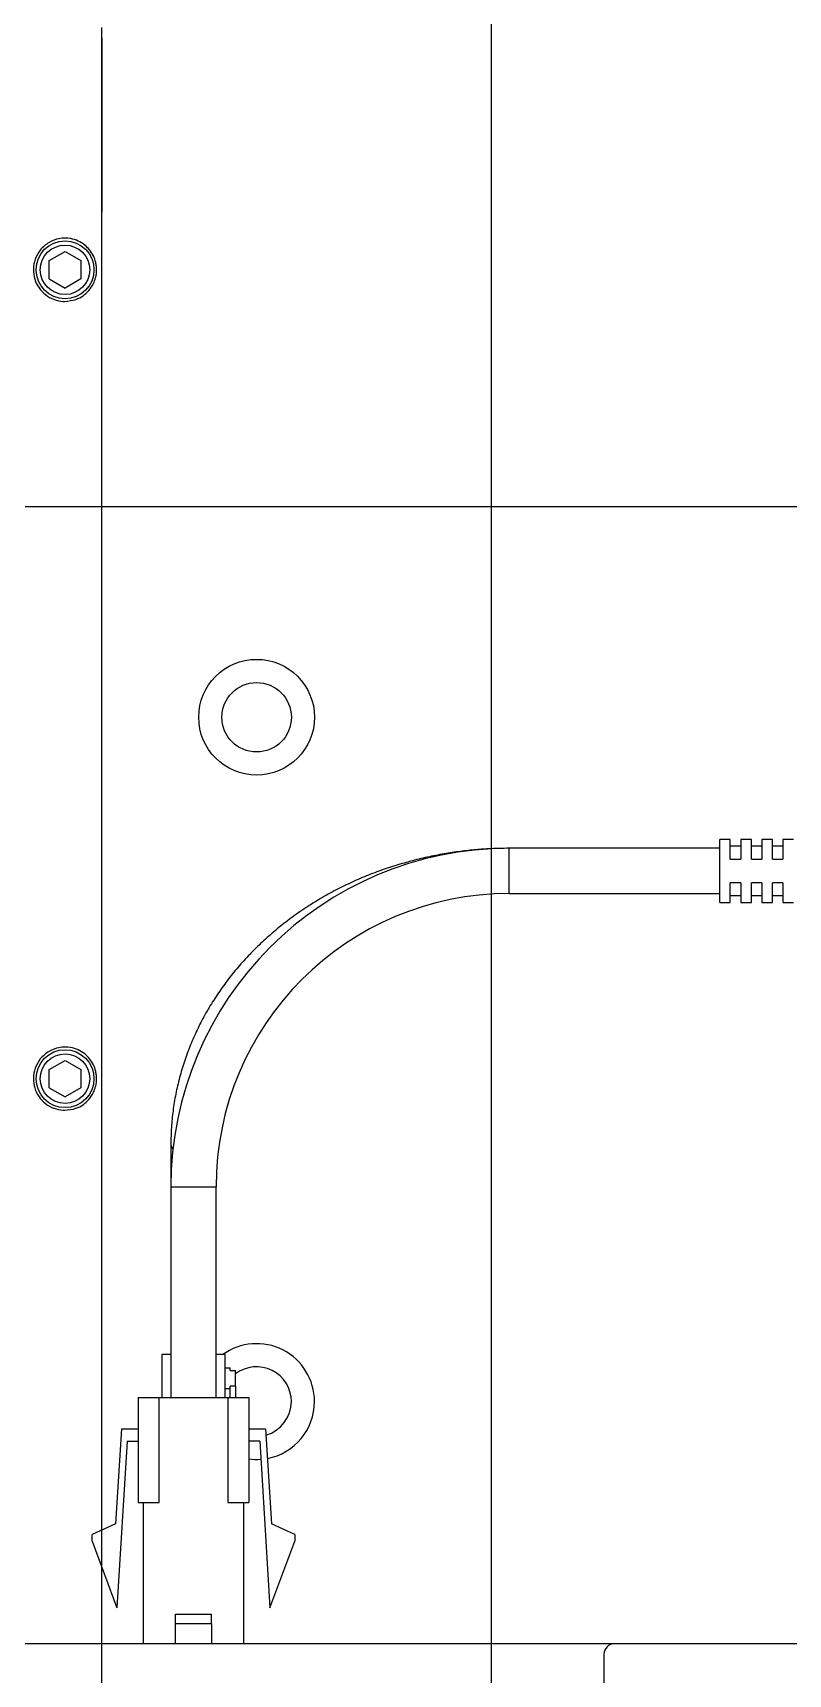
# Model space of a CAD drawing. Extents: x 500 to 100500, y -14500 to 21140.
# Drawn here: x 7793.1 to 7864.8, y -9793.8 to -9637.9 of the extents above; entities that cross this region are included whole.
import ezdxf

# ---------------------------------------------------------------- set-up
doc = ezdxf.new("R2010")
doc.units = 0
doc.linetypes.add('CENTER', pattern=[10.16, 6.35, -1.27, 1.27, -1.27])
doc.layers.get('0').update_dxf_attribs({"linetype": 'CONTINUOUS'})
for name, color, linetype in [('Center', 1, 'CENTER'), ('D', 7, 'CONTINUOUS'), ('SLD-0', 7, 'CONTINUOUS')]:
    doc.layers.add(name, color=color, linetype=linetype)

# ---------------------------------------------------------------- blocks, each defined once
blk = doc.blocks.new('KJVision F 2')
at = {"color": 3, "linetype": 'Continuous', "lineweight": 25}
for p, q in [((-5573.22, -76759.69, -96.77), (-5573.22, -76483.19, -96.77)), ((-5573.22, -76484.19, -96.77), (-5573.22, -76484.19, -96.77)), ((-5573.22, -76484.19, -96.77), (-5573.22, -76484.19, -96.77)), ((-5573.22, -76484.19, -96.77), (-5573.22, -76500.19, -96.77)), ((-5573.22, -76500.19, -96.77), (-5573.22, -76500.19, -96.77)), ((-5573.22, -76500.19, -96.77), (-5573.22, -76500.69, -96.77)), ((-5573.22, -76500.69, -96.77), (-5573.22, -76500.69, -96.77)), ((-5573.22, -76742.19, -96.77), (-5573.22, -76500.69, -96.77)), ((-5578.22, -76505.32, -96.77), (-5576.72, -76504.46, -96.77)), ((-5578.22, -76507.05, -96.77), (-5578.22, -76505.32, -96.77)), ((-5576.72, -76504.46, -96.77), (-5575.22, -76505.32, -96.77)), ((-5575.22, -76505.32, -96.77), (-5575.22, -76507.05, -96.77)), ((-5578.22, -76507.05, -96.77), (-5576.72, -76507.92, -96.77)), ((-5575.22, -76507.05, -96.77), (-5576.72, -76507.92, -96.77)), ((-5578.22, -76582.15, -96.77), (-5576.72, -76581.29, -96.77)), ((-5576.72, -76581.29, -96.77), (-5575.22, -76582.15, -96.77)), ((-5578.22, -76583.89, -96.77), (-5578.22, -76582.15, -96.77)), ((-5575.22, -76582.15, -96.77), (-5575.22, -76583.89, -96.77)), ((-5578.22, -76583.89, -96.77), (-5576.72, -76584.75, -96.77)), ((-5575.22, -76583.89, -96.77), (-5576.72, -76584.75, -96.77))]:
    blk.add_line(p, q, dxfattribs=at)
for centre, radius in [((-5576.72, -76506.19, -96.77), 2.75), ((-5576.72, -76506.19, -96.77), 2.35), ((-5576.72, -76583.02, -96.77), 2.75), ((-5576.72, -76583.02, -96.77), 2.35)]:
    blk.add_circle(centre, radius, dxfattribs=at)
for points, knots in [([(-5576.75, -76509.19, -96.77), (-5576.8, -76509.19, -96.77), (-5577.13, -76509.18, -96.77), (-5577.76, -76509.05, -96.77), (-5578.57, -76508.61, -96.77), (-5579.21, -76507.94, -96.77), (-5579.64, -76507.09, -96.77), (-5579.77, -76506.13, -96.77), (-5579.6, -76505.15, -96.77), (-5579.08, -76504.23, -96.77), (-5578.25, -76503.53, -96.77), (-5577.22, -76503.16, -96.77), (-5575.97, -76503.18, -96.77), (-5574.81, -76503.75, -96.77), (-5574.12, -76504.59, -96.77), (-5573.82, -76505.36, -96.77), (-5573.73, -76505.85, -96.77), (-5573.72, -76506.23, -96.77), (-5573.74, -76506.6, -96.77), (-5573.83, -76507.04, -96.77), (-5574.05, -76507.6, -96.77), (-5574.57, -76508.37, -96.77), (-5575.45, -76509.04, -96.77), (-5576.38, -76509.15, -96.77), (-5576.75, -76509.19, -96.77)], [0, 0, 0, 0, 0.008757, 0.055858, 0.098385, 0.139178, 0.179548, 0.219949, 0.260989, 0.304924, 0.355451, 0.405696, 0.466715, 0.561872, 0.648774, 0.685814, 0.704959, 0.719609, 0.734204, 0.752465, 0.785531, 0.837283, 0.935148, 1, 1, 1, 1]), ([(-5576.75, -76586.02, -96.77), (-5576.8, -76586.02, -96.77), (-5577.13, -76586.01, -96.77), (-5577.76, -76585.88, -96.77), (-5578.57, -76585.45, -96.77), (-5579.21, -76584.78, -96.77), (-5579.64, -76583.92, -96.77), (-5579.77, -76582.97, -96.77), (-5579.6, -76581.99, -96.77), (-5579.08, -76581.06, -96.77), (-5578.25, -76580.37, -96.77), (-5577.22, -76580, -96.77), (-5575.97, -76580.01, -96.77), (-5574.81, -76580.58, -96.77), (-5574.12, -76581.42, -96.77), (-5573.82, -76582.19, -96.77), (-5573.73, -76582.69, -96.77), (-5573.72, -76583.07, -96.77), (-5573.74, -76583.43, -96.77), (-5573.83, -76583.88, -96.77), (-5574.05, -76584.43, -96.77), (-5574.57, -76585.2, -96.77), (-5575.45, -76585.88, -96.77), (-5576.38, -76585.98, -96.77), (-5576.75, -76586.02, -96.77)], [0, 0, 0, 0, 0.0087568, 0.0558583, 0.0983847, 0.1391779, 0.1795479, 0.2199494, 0.2609889, 0.3049239, 0.3554509, 0.4056957, 0.4667145, 0.5618717, 0.6487742, 0.6858136, 0.7049587, 0.7196088, 0.7342042, 0.752465, 0.7855309, 0.8372825, 0.9351477, 1, 1, 1, 1])]:
    blk.add_open_spline(points, degree=3, knots=knots, dxfattribs=at)
at = {"layer": 'D', "color": 3, "elevation": -96.77}
blk.add_lwpolyline([(-5536.22, -76429.7), (-5087.22, -76429.7), (-5087.22, -76841.7), (-5536.22, -76841.7)], close=True, dxfattribs=at)
blk = doc.blocks.new('KJ특성 TURN')
at = {"layer": 'SLD-0'}
for p, q in [((9272.78, -70821.09), (9122.78, -70821.09)), ((9188.78, -70853.54), (9168.78, -70853.54)), ((9168.78, -70857.84), (9168.78, -70853.54)), ((9189.78, -70852.69), (9188.78, -70852.69)), ((9188.78, -70858.69), (9188.78, -70852.69)), ((9189.78, -70854.57), (9189.78, -70852.69)), ((9190.78, -70853.33), (9189.78, -70853.33)), ((9191.78, -70852.69), (9190.78, -70852.69)), ((9190.78, -70852.69), (9190.78, -70854.57)), ((9191.78, -70854.57), (9191.78, -70852.69)), ((9192.78, -70853.33), (9191.78, -70853.33)), ((9193.78, -70852.69), (9192.78, -70852.69)), ((9192.78, -70852.69), (9192.78, -70854.57)), ((9193.78, -70854.57), (9193.78, -70852.69)), ((9194.78, -70853.33), (9193.78, -70853.33)), ((9195.78, -70852.69), (9194.78, -70852.69)), ((9194.78, -70852.69), (9194.78, -70854.57)), ((9189.78, -70854.57), (9190.78, -70854.57)), ((9191.78, -70854.57), (9192.78, -70854.57)), ((9193.78, -70854.57), (9194.78, -70854.57)), ((9190.78, -70856.81), (9189.78, -70856.81)), ((9189.78, -70858.69), (9189.78, -70856.81)), ((9190.78, -70856.81), (9190.78, -70858.69)), ((9192.78, -70856.81), (9191.78, -70856.81)), ((9191.78, -70858.69), (9191.78, -70856.81)), ((9192.78, -70856.81), (9192.78, -70858.69)), ((9194.78, -70856.81), (9193.78, -70856.81)), ((9193.78, -70858.69), (9193.78, -70856.81)), ((9194.78, -70856.81), (9194.78, -70858.69)), ((9168.78, -70857.84), (9188.78, -70857.84)), ((9190.78, -70858.05), (9189.78, -70858.05)), ((9192.78, -70858.05), (9191.78, -70858.05)), ((9194.78, -70858.05), (9193.78, -70858.05)), ((9188.78, -70858.69), (9189.78, -70858.69)), ((9190.78, -70858.69), (9191.78, -70858.69)), ((9192.78, -70858.69), (9193.78, -70858.69)), ((9194.78, -70858.69), (9195.78, -70858.69)), ((9136.63, -70881.67), (9136.63, -70885.69)), ((9136.63, -70885.69), (9136.63, -70905.69)), ((9136.63, -70885.69), (9138.78, -70885.69)), ((9138.78, -70885.69), (9140.93, -70885.69)), ((9140.93, -70905.69), (9140.93, -70885.69)), ((9136.63, -70901.63), (9135.78, -70901.63)), ((9135.78, -70901.63), (9135.78, -70905.69)), ((9141.78, -70901.63), (9140.93, -70901.63)), ((9141.78, -70902.88), (9141.78, -70901.63)), ((9141.78, -70902.88), (9142.28, -70902.88)), ((9141.78, -70904.88), (9141.78, -70902.88)), ((9142.28, -70903.13), (9142.28, -70902.88)), ((9142.28, -70903.13), (9142.78, -70903.13)), ((9142.78, -70904.63), (9142.78, -70903.13)), ((9142.28, -70904.88), (9141.78, -70904.88)), ((9141.78, -70905.69), (9141.78, -70904.88)), ((9142.78, -70904.63), (9142.28, -70904.63)), ((9142.28, -70904.88), (9142.28, -70904.63)), ((9142.28, -70905.69), (9142.28, -70904.88)), ((9142.78, -70904.63), (9142.78, -70905.69)), ((9133.53, -70905.69), (9133.53, -70915.69)), ((9133.53, -70905.69), (9135.53, -70905.69)), ((9135.53, -70915.69), (9135.53, -70905.69)), ((9135.53, -70905.69), (9142.03, -70905.69)), ((9142.03, -70905.69), (9142.03, -70915.69)), ((9142.03, -70905.69), (9144.03, -70905.69)), ((9144.03, -70905.69), (9144.03, -70915.69)), ((9131.93, -70908.69), (9131.38, -70917.69)), ((9132.49, -70909.85), (9131.51, -70925.69)), ((9131.93, -70908.69), (9133.53, -70908.69)), ((9132.49, -70909.85), (9133.53, -70909.85)), ((9144.03, -70908.69), (9145.63, -70908.69)), ((9145.08, -70909.85), (9144.03, -70909.85)), ((9145.08, -70909.85), (9146.05, -70925.69)), ((9145.63, -70908.69), (9146.19, -70917.69)), ((9133.53, -70915.69), (9135.53, -70915.69)), ((9134.03, -70929.09), (9134.03, -70915.69)), ((9142.03, -70915.69), (9144.03, -70915.69)), ((9143.53, -70915.69), (9143.53, -70929.09)), ((9131.38, -70917.69), (9129.17, -70918.73)), ((9148.4, -70918.73), (9146.19, -70917.69)), ((9129.17, -70919.34), (9129.17, -70918.73)), ((9129.17, -70919.34), (9131.51, -70925.69)), ((9146.05, -70925.69), (9148.4, -70919.34)), ((9148.4, -70918.73), (9148.4, -70919.34)), ((9137.08, -70927.19), (9137.08, -70926.29)), ((9137.08, -70926.29), (9140.48, -70926.29)), ((9140.48, -70927.19), (9137.08, -70927.19)), ((9137.08, -70929.09), (9137.08, -70927.19)), ((9140.48, -70927.19), (9140.48, -70926.29)), ((9140.48, -70927.19), (9140.48, -70929.09)), ((9178.78, -70929.09), (9122.78, -70929.09)), ((9177.78, -70930.09), (9177.78, -70941.09)), ((9216.78, -70929.09), (9178.78, -70929.09))]:
    blk.add_line(p, q, dxfattribs=at)
for radius in [5.5, 3.3]:
    blk.add_circle((9144.78, -70841.09), radius, dxfattribs=at)
for centre, radius, start, end in [((9168.78, -70885.69), 32.15, 90, 180), ((9168.78, -70885.69), 27.85, 90, 180), ((9137.32, -70881.64), 0.687, 182.7133, 224.7918), ((9144.78, -70906.09), 5.5, 0, 125.9118), ((9144.78, -70906.09), 3.3, 0, 127.3052), ((9144.78, -70906.09), 3.3, 285.5655, 0), ((9144.78, -70906.09), 5.5, 280.7092, 0), ((9144.78, -70906.09), 5.5, 262.1625, 274.2194), ((9178.78, -70930.09), 1, 90, 180)]:
    blk.add_arc(centre, radius, start, end, dxfattribs=at)
blk.add_open_spline([(9168.78, -70853.54), (9168.47, -70853.54), (9168.02, -70853.54), (9167.36, -70853.57), (9166.8, -70853.59), (9166.13, -70853.63), (9165.43, -70853.69), (9164.7, -70853.76), (9163.94, -70853.86), (9163.17, -70853.97), (9162.38, -70854.1), (9161.59, -70854.25), (9160.79, -70854.42), (9159.99, -70854.61), (9159.19, -70854.82), (9158.39, -70855.05), (9157.59, -70855.29), (9156.79, -70855.56), (9156, -70855.85), (9155.21, -70856.16), (9154.43, -70856.49), (9153.66, -70856.84), (9152.9, -70857.2), (9152.15, -70857.59), (9151.4, -70857.99), (9150.67, -70858.42), (9149.95, -70858.86), (9149.25, -70859.32), (9148.55, -70859.8), (9147.87, -70860.29), (9147.21, -70860.8), (9146.56, -70861.33), (9145.93, -70861.88), (9145.31, -70862.44), (9144.71, -70863.01), (9144.13, -70863.61), (9143.56, -70864.21), (9143.02, -70864.83), (9142.49, -70865.47), (9141.99, -70866.11), (9141.5, -70866.77), (9141.04, -70867.45), (9140.59, -70868.13), (9140.17, -70868.83), (9139.77, -70869.53), (9139.39, -70870.25), (9139.04, -70870.98), (9138.71, -70871.71), (9138.4, -70872.46), (9138.12, -70873.21), (9137.86, -70873.97), (9137.62, -70874.74), (9137.41, -70875.51), (9137.22, -70876.29), (9137.06, -70877.08), (9136.92, -70877.87), (9136.81, -70878.66), (9136.73, -70879.46), (9136.67, -70880.26), (9136.64, -70881), (9136.64, -70881.47), (9136.64, -70881.67)], degree=3, knots=[0, 0, 0, 0, 0.019025, 0.026651, 0.039325, 0.052481, 0.066594, 0.081327, 0.096546, 0.112143, 0.128041, 0.144182, 0.160525, 0.177035, 0.193687, 0.210461, 0.227339, 0.244308, 0.261358, 0.278478, 0.295661, 0.312901, 0.33019, 0.347526, 0.364903, 0.382317, 0.399766, 0.417246, 0.434755, 0.452291, 0.469852, 0.487436, 0.505041, 0.522666, 0.540311, 0.557973, 0.575652, 0.593346, 0.611056, 0.628781, 0.64652, 0.664273, 0.682039, 0.699818, 0.71761, 0.735416, 0.753234, 0.771066, 0.788912, 0.806771, 0.824645, 0.842534, 0.860438, 0.878359, 0.896296, 0.914251, 0.932224, 0.950217, 0.968229, 0.986263, 1, 1, 1, 1], dxfattribs=at)
blk = doc.blocks.new('KJVision F')
at = {"layer": 'Center'}
blk.add_blockref('KJ특성 TURN', (-578.66, 48.95, -10.47), dxfattribs=at)

msp = doc.modelspace()

# ---------------------------------------------------------------- block references
msp.add_blockref('KJVision F', (-751.77, 61089.26, -65.34))
at = {"layer": 'Center'}
msp.add_blockref('KJVision F 2', (13372.87, 66845.81, 20.95), dxfattribs=at)

doc.saveas('drawing.dxf')
